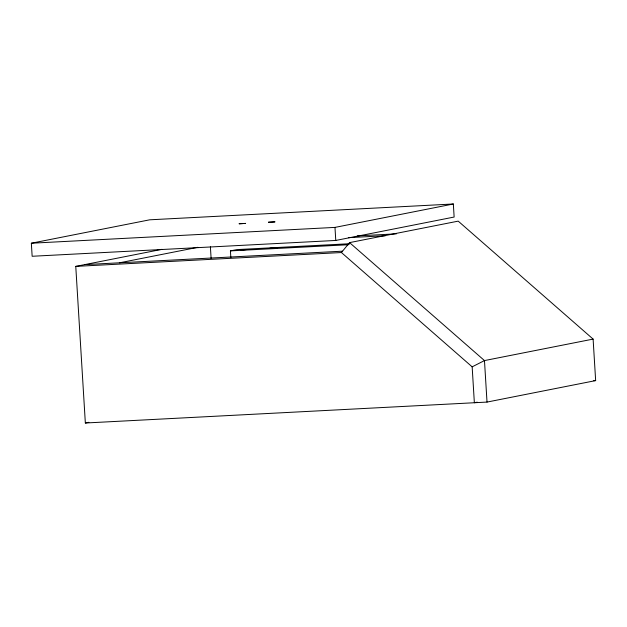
<?xml version="1.0" encoding="UTF-8"?>
<svg xmlns="http://www.w3.org/2000/svg" width="627" height="627" viewBox="0 0 627 627"><rect width="100%" height="100%" fill="white"/><g stroke="black" fill="none" stroke-linecap="round" stroke-linejoin="round"><path stroke-width="0.94" d="M75.765 266.381L341.433 252.54L349.56 242.618L458.204 221.135L593.111 339.097L595.65 380.597L487.014 402.079L85.343 423.006L75.765 266.381L162.103 249.311M477.218 402.173L474.357 402.738L472.162 366.842L484.475 360.58L593.111 339.097M31.35 243.221L149.72 219.811L453.345 203.994L454.136 217.044L335.774 240.447L32.149 256.271L31.35 243.221L334.975 227.397L453.345 203.994M119.475 262.807L197.85 247.312M230.838 257.658L230.422 250.886L236.904 249.601L349.035 243.762M85.343 423.006L88.909 422.3M349.263 244.122L347.75 244.35L348.494 244.397M357.28 235.893L396.35 233.855M348.369 237.657L385.48 235.721M230.422 250.886L348.4 244.742M84.684 264.618L342.538 251.184M593.706 380.699L595.65 380.597M349.56 242.618L484.475 360.58L487.014 402.079M341.433 252.54L472.162 366.842M334.975 227.397L335.774 240.447M210.398 246.795L211.111 258.473M239.185 223.768L245.612 223.408L239.185 223.768M268.434 222.248L274.869 221.88L268.434 222.248M240.384 249.899L247.618 249.483L240.384 249.899M269.641 248.37L276.868 247.963L269.641 248.37"/></g></svg>
